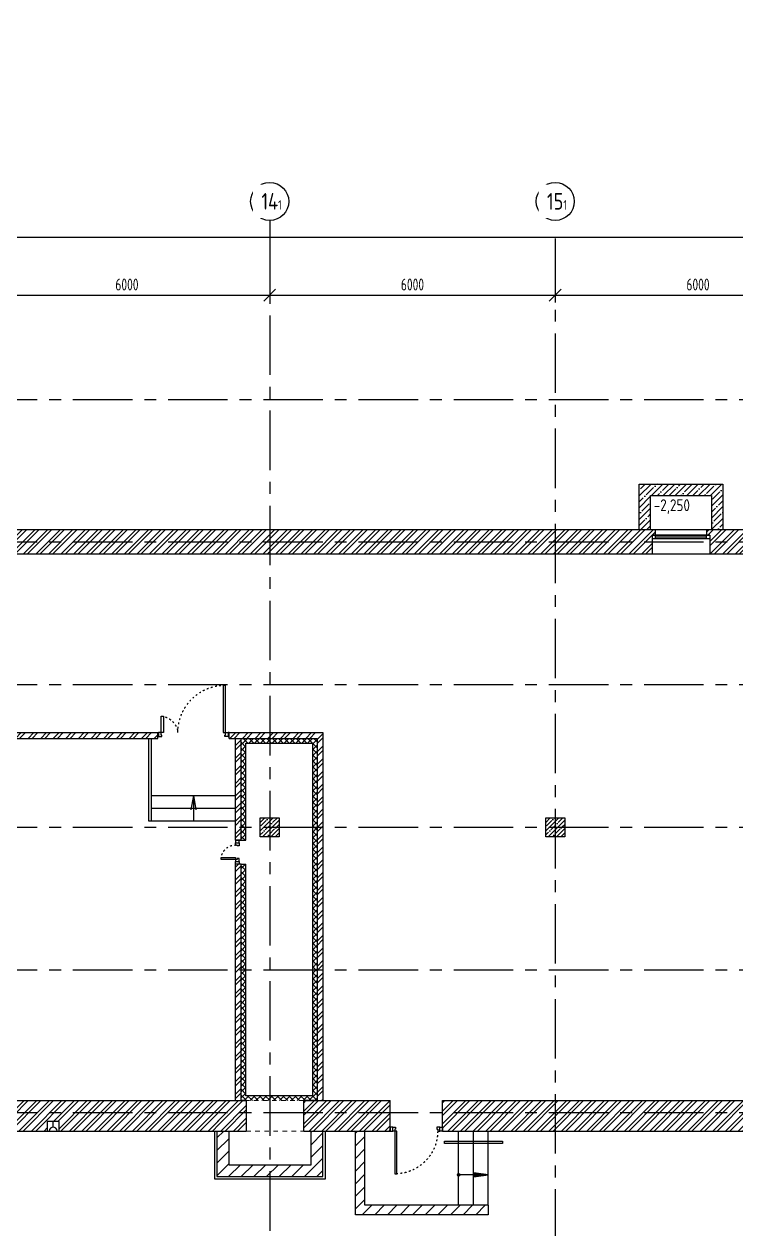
# Model space of a CAD drawing. Header units: millimetres. Extents: x -9318 to 9016603, y 0 to 838141.
# Drawn here: x 100242 to 115198, y 89559 to 114901 of the extents above; entities that cross this region are included whole.
import ezdxf
from ezdxf import colors
from ezdxf.entities.mleader import LeaderData, LeaderLine
from ezdxf.math import Vec2, Vec3

# ---------------------------------------------------------------- set-up
doc = ezdxf.new("R2010")
doc.units = ezdxf.units.MM
for name, pattern in [('ACAD_ISO03W100', [30, 12, -18]), ('CENTER', [2, 1.25, -0.25, 0.25, -0.25]), ('Штрих', [6.350000000000002, 3.175000000000001, -3.175000000000001])]:
    doc.linetypes.add(name, pattern=pattern)
doc.layers.get('Defpoints').update_dxf_attribs({"color": 8})
doc.layers.add('АР_новое окно', color=160, linetype='Continuous')
doc.styles.add('ISOCPEUR', font='isocpeur.ttf', dxfattribs={"width": 0.7})
doc.styles.add('ГОСТ 2.304', font='isocpeur.ttf', dxfattribs={"width": 0.7})
doc.dimstyles.new('СПДС', dxfattribs={"dimscale": 100, "dimtxt": 2.5, "dimasz": 2.5, "dimexe": 1.5, "dimexo": 0, "dimgap": 1, "dimtad": 1, "dimdec": 0, "dimrnd": 1, "dimtxsty": 'ГОСТ 2.304', "dimblk": 'OBLIQUE', "dimcen": 2.5, "dimdle": 1.5, "dimadec": 0, "dimazin": 2, "dimtfac": 0.75, "dimtdec": 0, "dimtmove": 1, "dimatfit": 3, "dimfxl": 1, "dimtolj": 1, "dimarcsym": 1})
pattern_1 = [(45, (395284.84029931, -23592.72560840228), (-132.5825214724777, 132.5825214724777), []), (45, (395373.2286468101, -23592.72560840228), (-132.5825214724777, 132.5825214724777), [])]
pattern_2 = [(45, (-887977.6157463227, 140834.1338236806), (-132.5825214724777, 132.5825214724777), []), (45, (-887889.2273988227, 140834.1338236806), (-132.5825214724777, 132.5825214724777), [])]

# ---------------------------------------------------------------- blocks, each defined once
blk = doc.blocks.new('*U1069')
at = {"layer": 'АР_новое окно', "color": 8, "lineweight": 20}
for p, q in [((-2.913225216616411e-12, 1210), (-70.00000000000293, 1210)), ((0, -1.70530256582424e-13), (-70, -1.70530256582424e-13))]:
    blk.add_line(p, q, dxfattribs=at)
at = {"layer": 'АР_новое окно', "color": 8}
for p, q in [((-70.00000000000293, 1210), (-70, -1.70530256582424e-13)), ((-70, -1.70530256582424e-13), (-70.00000000000293, 1210)), ((-2.756905814749189e-12, 1140), (-70.00000000000276, 1140.000000000015)), ((-35.00000000000276, 1140), (-34.99999999981099, 69.99999999999991)), ((-2.913225216616411e-12, 1210), (0, 0)), ((-1.56319401867222e-13, 70.00000000001455), (-70.00000000000017, 69.99999999999983))]:
    blk.add_line(p, q, dxfattribs=at)
blk = doc.blocks.new('*U1070')
at = {"color": 8}
for points in [[(-55, -80), (-55, 0), (-115, 0), (-115, -40), (-100, -40), (-100, -80), (-55, -80)], [(0, 0), (0, -80), (-55, -80), (-55, 0), (0, 0)], [(-1100, -1.70530256582424e-13), (-1100, -80.00000000000017), (-1045, -80.00000000000017), (-1045, -1.70530256582424e-13), (-1100, -1.70530256582424e-13)], [(-1045, -80.00000000000017), (-1045, -1.70530256582424e-13), (-985, -1.70530256582424e-13), (-985, -40.00000000000017), (-1000, -40.00000000000017), (-1000, -80.00000000000017), (-1045, -80.00000000000017)]]:
    blk.add_lwpolyline(points, dxfattribs=at)
blk.add_lwpolyline([(-100, -80), (-99.99999999999989, -980), (-139.9999999999999, -980), (-140, -80)], close=True, dxfattribs=at)
at = {"color": 8, "linetype": 'ACAD_ISO03W100', "ltscale": 3}
blk.add_arc((-100, -80), 900.0000000000003, 180, 270, dxfattribs=at)
blk = doc.blocks.new('*U1067')
at = {"color": 8}
for points in [[(0, 0), (0, -80), (55, -80), (55, 0), (0, 0)], [(55, -80), (55, 0), (115, 0), (115, -40), (100, -40), (100, -80), (55, -80)], [(445, -79.9999999999998), (445, 1.989519660128281e-13), (385, 1.989519660128281e-13), (385, -39.9999999999998), (400, -39.9999999999998), (400, -79.9999999999998), (445, -79.9999999999998)], [(500, 1.989519660128281e-13), (500, -79.9999999999998), (445, -79.9999999999998), (445, 1.989519660128281e-13), (500, 1.989519660128281e-13)]]:
    blk.add_lwpolyline(points, dxfattribs=at)
blk.add_lwpolyline([(100, -80), (100.0000000000003, -380), (140.0000000000003, -380), (140, -80)], close=True, dxfattribs=at)
at = {"color": 8, "linetype": 'ACAD_ISO03W100', "ltscale": 3}
blk.add_arc((100, -80), 300.0000000000001, 270, 7.016709298534877e-15, dxfattribs=at)
blk = doc.blocks.new('_Oblique')
at = {"color": 8, "linetype": 'ByBlock', "lineweight": -2}
blk.add_line((-0.5, -0.5), (0.5, 0.5), dxfattribs=at)
blk = doc.blocks.new('*D1290')
at = {"color": 8, "lineweight": -2, "ltscale": 100, "transparency": 16777216}
for p, q in [((99402.03430695203, 109733.7160531661), (99402.03430695203, 109048.0583973347)), ((105402.0343069521, 109770.720387377), (105402.0343069521, 109048.0583973347)), ((99252.03430695203, 109198.0583973347), (105552.0343069521, 109198.0583973347))]:
    blk.add_line(p, q, dxfattribs=at)
at = {"layer": 'Defpoints', "color": 0, "ltscale": 100, "transparency": 16777216}
for p in [(99402.03430695203, 109733.7160531661), (105402.0343069521, 109770.720387377), (105402.0343069521, 109198.0583973347)]:
    blk.add_point(p, dxfattribs=at)
at = {"color": 8, "lineweight": -2, "ltscale": 100, "transparency": 16777216, "xscale": 250, "yscale": 250, "zscale": 250, "rotation": 180}
blk.add_blockref('_Oblique', (99402.03430695203, 109198.0583973347), dxfattribs=at)
at = {"color": 8, "lineweight": -2, "ltscale": 100, "transparency": 16777216, "xscale": 250, "yscale": 250, "zscale": 250}
blk.add_blockref('_Oblique', (105402.0343069521, 109198.0583973347), dxfattribs=at)
at = {"color": 8, "ltscale": 100, "transparency": 16777216, "insert": (102402.0343069521, 109423.0583973347), "char_height": 250, "attachment_point": 5, "style": 'ГОСТ 2.304'}
blk.add_mtext('\\A1;6000', dxfattribs=at)
blk = doc.blocks.new('*D1291')
at = {"color": 8, "lineweight": -2, "ltscale": 100, "transparency": 16777216}
for p, q in [((105402.0343069521, 109770.720387377), (105402.0343069521, 109048.0583973347)), ((111402.0343069521, 109700.0366660604), (111402.0343069521, 109048.0583973347)), ((105252.0343069521, 109198.0583973347), (111552.0343069521, 109198.0583973347))]:
    blk.add_line(p, q, dxfattribs=at)
at = {"layer": 'Defpoints', "color": 0, "ltscale": 100, "transparency": 16777216}
for p in [(105402.0343069521, 109770.720387377), (111402.0343069521, 109700.0366660604), (111402.0343069521, 109198.0583973347)]:
    blk.add_point(p, dxfattribs=at)
at = {"color": 8, "lineweight": -2, "ltscale": 100, "transparency": 16777216, "xscale": 250, "yscale": 250, "zscale": 250, "rotation": 180}
blk.add_blockref('_Oblique', (105402.0343069521, 109198.0583973347), dxfattribs=at)
at = {"color": 8, "lineweight": -2, "ltscale": 100, "transparency": 16777216, "xscale": 250, "yscale": 250, "zscale": 250}
blk.add_blockref('_Oblique', (111402.0343069521, 109198.0583973347), dxfattribs=at)
at = {"color": 8, "ltscale": 100, "transparency": 16777216, "insert": (108402.0343069521, 109423.0583973347), "char_height": 250, "attachment_point": 5, "style": 'ГОСТ 2.304'}
blk.add_mtext('\\A1;6000', dxfattribs=at)
blk = doc.blocks.new('*D1292')
at = {"color": 8, "lineweight": -2, "ltscale": 100, "transparency": 16777216}
for p, q in [((111402.0343069521, 109700.0366660604), (111402.0343069521, 109048.0583973347)), ((117402.034306952, 109699.2478292623), (117402.034306952, 109048.0583973347)), ((111252.0343069521, 109198.0583973347), (117552.034306952, 109198.0583973347))]:
    blk.add_line(p, q, dxfattribs=at)
at = {"layer": 'Defpoints', "color": 0, "ltscale": 100, "transparency": 16777216}
for p in [(111402.0343069521, 109700.0366660604), (117402.034306952, 109699.2478292623), (117402.034306952, 109198.0583973347)]:
    blk.add_point(p, dxfattribs=at)
at = {"color": 8, "lineweight": -2, "ltscale": 100, "transparency": 16777216, "xscale": 250, "yscale": 250, "zscale": 250, "rotation": 180}
blk.add_blockref('_Oblique', (111402.0343069521, 109198.0583973347), dxfattribs=at)
at = {"color": 8, "lineweight": -2, "ltscale": 100, "transparency": 16777216, "xscale": 250, "yscale": 250, "zscale": 250}
blk.add_blockref('_Oblique', (117402.034306952, 109198.0583973347), dxfattribs=at)
at = {"color": 8, "ltscale": 100, "transparency": 16777216, "insert": (114402.0343069521, 109423.0583973347), "char_height": 250, "attachment_point": 5, "style": 'ГОСТ 2.304'}
blk.add_mtext('\\A1;6000', dxfattribs=at)
blk = doc.blocks.new('*D1297')
at = {"color": 8, "lineweight": -2, "ltscale": 100, "transparency": 16777216}
for p, q in [((57402.03430695168, 110420.4257560504), (57402.03430695168, 110570.4257560504)), ((120912.034306952, 110420.4257560504), (120912.034306952, 110570.4257560504)), ((57252.03430695168, 110420.4257560504), (121062.034306952, 110420.4257560504))]:
    blk.add_line(p, q, dxfattribs=at)
at = {"layer": 'Defpoints', "color": 0, "ltscale": 100, "transparency": 16777216}
for p in [(57402.03430695168, 110420.4257560504), (120912.034306952, 110420.4257560504), (120912.034306952, 110420.4257560504)]:
    blk.add_point(p, dxfattribs=at)
at = {"color": 8, "lineweight": -2, "ltscale": 100, "transparency": 16777216, "xscale": 250, "yscale": 250, "zscale": 250, "rotation": 180}
blk.add_blockref('_Oblique', (57402.03430695168, 110420.4257560504), dxfattribs=at)
at = {"color": 8, "lineweight": -2, "ltscale": 100, "transparency": 16777216, "xscale": 250, "yscale": 250, "zscale": 250}
blk.add_blockref('_Oblique', (120912.034306952, 110420.4257560504), dxfattribs=at)
at = {"color": 8, "ltscale": 100, "transparency": 16777216, "insert": (89157.03430695186, 110645.4257560504), "char_height": 250, "attachment_point": 5, "style": 'ГОСТ 2.304'}
blk.add_mtext('\\A1;63510', dxfattribs=at)
blk = doc.blocks.new('_DotSmall')
at = {"color": 8, "linetype": 'ByBlock', "const_width": 0.5}
blk.add_lwpolyline([(-0.0625, 0, 1), (0.0625, 0, 1)], format="xyb", close=True, dxfattribs=at)
blk = doc.blocks.new('Полуторная_на лестницу')
at = {"color": 8}
for points in [[(75.00000000005775, 79.9999999999709), (75.00000000005798, 1079.999999999971), (124.8572721536036, 1079.999999999971), (124.8572721536034, 79.9999999999709)], [(1375.142727846512, 430.0000000000291), (1375.142727846512, 80), (1425.000000000058, 80), (1425.000000000058, 430.0000000000291)]]:
    blk.add_lwpolyline(points, close=True, dxfattribs=at)
for points in [[(5.775291356258094e-11, 0), (5.775291356258094e-11, 80), (20.00000000005775, 80), (20.00000000005775, 0), (5.775291356258094e-11, 0)], [(20.00000000005775, 80), (20.00000000005775, 0), (90.00000000005775, 0), (90.00000000005775, 30), (75.00000000005775, 30), (75.00000000005775, 80), (20.00000000005775, 80)], [(1480.000000000058, 80), (1480.000000000058, 0), (1410.000000000058, 0), (1410.000000000058, 30), (1425.000000000058, 30), (1425.000000000058, 80), (1480.000000000058, 80)], [(1500.000000000058, 0), (1500.000000000058, 80), (1480.000000000058, 80), (1480.000000000058, 0), (1500.000000000058, 0)]]:
    blk.add_lwpolyline(points, dxfattribs=at)
at = {"color": 8, "linetype": 'ACAD_ISO03W100', "ltscale": 3}
for centre, radius, start, end in [((75.00000000005775, 80), 1000, 0, 90), ((1465.395385690272, 39.60461430981795), 392.4797375066257, 95.90754327289797, 174.0924567271067)]:
    blk.add_arc(centre, radius, start, end, dxfattribs=at)
blk = doc.blocks.new('*U449')
h = blk.add_hatch(color=8)
h.dxf.hatch_style = 1
edge = h.paths.add_edge_path()
edge.add_arc((0, 0), 27.57096445283373, 359.64, 719.6400000000001)
h = blk.add_hatch(color=8)
h.dxf.hatch_style = 1
h.paths.add_polyline_path([(319.9999999999923, -44.26795582287014), (319.9999999999923, 44.2679558226373), (619.9999999999923, 0)])
at = {"color": 8}
blk.add_line((619.9999999999923, 0), (0, 0), dxfattribs=at)
blk.add_lwpolyline([(319.9999999999923, 44.2679558226373), (319.9999999999923, -44.26795582287014), (619.9999999999923, 0), (319.9999999999923, 44.2679558226373)], dxfattribs=at)
blk.add_circle((0, 0), 27.57096445283373, dxfattribs=at)

msp = doc.modelspace()

# ---------------------------------------------------------------- hatches: boundary and pattern name
at = {"ltscale": 100}
h = msp.add_hatch(dxfattribs=at)
h.set_pattern_fill('ANSI32', color=256, scale=500)
h.set_pattern_definition(pattern_1)
h.paths.add_polyline_path([(96758.94911772048, 105315.8501888417), (96721.93275882187, 105315.8501888417)], flags=17)
h.paths.add_polyline_path([(97372.03430695191, 105287.199029881), (96862.03430695191, 105287.1990298809), (96862.03430695203, 104267.9568499504), (95162.03430695168, 104267.9568499501), (95162.03430695215, 107267.9568499502), (96862.03430695191, 107267.9568499501), (96862.03430695191, 105286.7906353204), (97372.03430695168, 105287.6074244416), (97372.03430695191, 107777.9568499502), (87757.31706781697, 107777.9568499502), (87757.31706781697, 107267.9568499501), (94652.03430695191, 107267.9568499502), (94652.03430695191, 104267.9568499501), (94271.74326265522, 104267.9568499503), (94271.74326265522, 103757.9568499502), (94882.6267684577, 103757.9568499502), (113442.0343069519, 103757.9568499502), (113442.0343069519, 104149.0430302184), (113507.0343069519, 104149.0430302185), (113507.0343069519, 104267.9568499401), (97372.03430695191, 104267.9568499502)])
h = msp.add_hatch(dxfattribs=at)
h.set_pattern_fill('ANSI35', color=256, scale=700, angle=180)
h.set_pattern_definition([(225, (1091415.264547174, 3931.765112234978), (123.7436867076458, -123.7436867076458), []), (225, (1091291.520860674, 3931.765112234978), (123.7436867076458, -123.7436867076458), [218.75, -43.75, 0, -43.75])])
h.paths.add_polyline_path([(114683.2485977273, 104986.355140442), (113407.0343069519, 104986.355140442), (113407.0343069519, 104267.9568499502), (113167.0343069519, 104267.9568499502), (113167.0343069519, 105226.355140442), (114923.2485977273, 105226.355140442), (114923.2485977273, 104267.9568499502), (114683.2485977273, 104267.9568499502)])
h = msp.add_hatch(dxfattribs=at)
h.set_pattern_fill('ANSI32', color=256, scale=500)
h.set_pattern_definition(pattern_2)
h.paths.add_polyline_path([(121172.0343069519, 104267.9568499518), (114587.0343069519, 104267.9568499502), (114590.0343069519, 104149.0430302184), (114652.0343069519, 104149.0430302184), (114652.0343069519, 103757.9568499502), (117152.0343069293, 103757.9568499504), (117152.0343069745, 96537.95684994862), (117662.0343069433, 96537.95684995188), (117662.0343068982, 103757.4492496884), (120662.0343069519, 103758.464450212), (120662.0343069519, 95368.53058874054), (121172.0343069519, 95367.51538821688)])
h = msp.add_hatch(dxfattribs=at)
h.set_pattern_fill('ANSI32', color=256, scale=500)
h.set_pattern_definition(pattern_1)
h.paths.add_polyline_path([(106522.0343069521, 99997.22345533903), (105402.0343069521, 99997.22345533903), (105402.0343069521, 99877.22345533903), (106402.0343069521, 99877.22345533903), (106401.5282646212, 98007.95684995019), (106521.5214239823, 98007.95684995019)])
h.paths.add_polyline_path([(106521.5214239823, 98007.95684995019), (106401.5282646212, 98007.95684995019), (106400.7349288863, 95077.45893476912), (106402.0343069521, 92257.95684995025), (106520.0389293445, 92257.95684995025), (106520.7479485191, 94957.45893476912)])
h.paths.add_polyline_path([(104547.9490162049, 99997.22345533903), (104547.9490162049, 99877.22345533903), (104682.0343069521, 99877.22345533903), (104681.5195304222, 97732.72896739305), (104801.5195304223, 97732.72896739305), (104802.0343069521, 99877.22345533903), (105402.0343069521, 99877.22345533903), (105402.0343069521, 99997.22345533903)])
h.paths.add_polyline_path([(87721.68544107385, 92403.61052588292), (87722.98418968462, 99877.19490164213), (103047.9490162049, 99877.22345533903), (103047.9490162049, 99997.22345533903), (87602.98420231591, 99997.22345533903), (87601.68420742627, 92403.61052588292)])
h.paths.add_polyline_path([(87601.7808035136, 92829.62196213513), (87641.68482425006, 92829.62196213516), (87641.68482425006, 92869.62196213519), (87601.78751928196, 92869.62196213516)], flags=16)
h.paths.add_polyline_path([(87721.68482425006, 92399.54786452142), (87601.76401409262, 92399.54786452139), (87601.68482425006, 92257.95684994571), (87721.68482424994, 92257.95684995022)])
h = msp.add_hatch(dxfattribs=at)
h.set_pattern_fill('ANSI37', color=256, scale=700, angle=270)
h.set_pattern_definition([(315, (140714.1792184992, 1076477.434104694), (61.87184335382292, 61.8718433538229), []), (44.99999999999999, (140714.1792184992, 1076477.434104694), (-61.87184335382289, 61.87184335382292), [])])
h.paths.add_polyline_path([(104801.5935401701, 97732.70493501012), (104802.0343069544, 99877.223455339), (106401.371486938, 99877.35311609466), (106400.7349288863, 92257.95684995025), (104800.7349288863, 92257.95684995025), (104801.6607743878, 97232.72892749333), (104901.3841445377, 97232.70075684256), (104900.7011906658, 92357.95684995025), (106300.7686671069, 92357.95684995025), (106301.9386226243, 99777.34004101221), (104901.8921455381, 99777.24326965466), (104901.4513787554, 97732.72474932577)])
h = msp.add_hatch(dxfattribs=at)
h.set_pattern_fill('ANSI35', color=256, scale=500)
h.set_pattern_definition([(45, (-851850.0649582796, 138079.4315037829), (-88.38834764831844, 88.38834764831844), []), (45, (-851761.6766107796, 138079.4315037829), (-88.38834764831844, 88.38834764831844), [156.25, -31.25, 0, -31.25])])
h.paths.add_polyline_path([(105602.0343069521, 98207.95684995022), (105202.0343069521, 98207.95684995022), (105202.0343069521, 97807.95684995025), (105602.0343069521, 97807.95684995025)])
h = msp.add_hatch(dxfattribs=at)
h.set_pattern_fill('ANSI35', color=256, scale=500)
h.set_pattern_definition([(45, (-845850.0649582796, 138079.4315037829), (-88.38834764831844, 88.38834764831844), []), (45, (-845761.6766107796, 138079.4315037829), (-88.38834764831844, 88.38834764831844), [156.25, -31.25, 0, -31.25])])
h.paths.add_polyline_path([(111602.0343069521, 98207.95684995019), (111202.0343069521, 98207.95684995019), (111202.0343069521, 97807.95684995022), (111602.0343069521, 97807.95684995022)])
h = msp.add_hatch(dxfattribs=at)
h.set_pattern_fill('ANSI32', color=256, scale=500)
h.set_pattern_definition([(45, (410574.1054334022, -23592.72560840228), (-132.5825214724777, 132.5825214724777), []), (45, (410662.4937809022, -23592.72560840228), (-132.5825214724777, 132.5825214724777), [])])
h.paths.add_polyline_path([(104801.170136033, 95007.95684995019), (104681.2488133778, 95007.95684995019), (104681.2488133778, 92257.95684995025), (104800.7349288863, 92257.95684995025)])
h.paths.add_polyline_path([(104801.4430935426, 96732.72896739305), (104801.2488133776, 96732.72896739305), (104801.2488133776, 95007.95684995019), (104801.0741866174, 95007.95615566394), (104801.4234401378, 96732.69999570498), (104801.5195304223, 96732.72896739305), (104801.4430935426, 96732.72896739305), (104801.170136033, 95007.95684995019), (104801.2488133776, 95007.95684995019), (104801.2488133776, 97232.72896739305), (104681.2488133778, 97232.72896739305), (104681.2488133778, 95007.95684995019), (104801.170136033, 95007.95684995019)])
h = msp.add_hatch(dxfattribs=at)
h.set_pattern_fill('ANSI32', color=256, scale=500)
h.set_pattern_definition(pattern_2)
h.paths.add_polyline_path([(100977.195644396, 91817.51139171014), (100977.195644396, 91617.95684995019), (104332.1842831144, 91617.95684995016), (104332.1842831144, 92257.95684995016), (88454.09468208777, 92257.95684995019), (88454.09468208777, 91617.95684995019), (100726.8729695078, 91617.95684995019), (100726.8729695078, 91817.51139171014)])
h = msp.add_hatch(dxfattribs=at)
h.set_pattern_fill('ANSI32', color=256, scale=500)
h.set_pattern_definition(pattern_2)
h.paths.add_polyline_path([(104909.5343074022, 91617.95684995013), (104909.5343074022, 92257.95684995019), (104307.0343069519, 92257.95684995019), (104307.0343069519, 91617.95684995016)])
h.paths.add_polyline_path([(106119.5343069519, 92257.95684995019), (106119.5343077098, 91617.95684995013), (107932.0343069519, 91617.95684995013), (107932.0343069519, 92257.95684995016)])
h = msp.add_hatch(dxfattribs=at)
h.set_pattern_fill('ANSI32', color=256, scale=500)
h.set_pattern_definition(pattern_2)
h.paths.add_polyline_path([(116314.6593296825, 92257.95684995019), (109032.0343069519, 92257.95684995019), (109032.0343069519, 91617.95684995013), (116314.6593296825, 91617.95684995013)])
h = msp.add_hatch(dxfattribs=at)
h.set_pattern_fill('ANSI31', color=256, scale=1500)
h.set_pattern_definition([(45, (410574.1054334022, -23592.72560840228), (-132.5825214724777, 132.5825214724777), [])])
h.paths.add_polyline_path([(106272.0343069519, 90909.55855946045), (104542.0343069519, 90909.55855946045), (104542.0343069519, 91617.95684995025), (104292.0343069519, 91617.95684995025), (104292.0343069519, 90659.55855946045), (106522.0343069519, 90659.55855946039), (106522.0343069519, 91617.95684995019), (106272.0343069519, 91617.95684995025)])
h = msp.add_hatch(dxfattribs=at)
h.set_pattern_fill('ANSI31', color=256, scale=1500)
h.set_pattern_definition([(45, (410574.1054334022, -23752.72560840228), (-132.5825214724777, 132.5825214724777), [])])
h.paths.add_polyline_path([(107402.7876139039, 90057.95684995025), (107402.7876139039, 91617.95684995025), (107202.7876139039, 91617.95684995025), (107202.7876139039, 89857.95684995025), (109992.7876139039, 89857.95684995025), (109992.7876139039, 90057.95684995025)])

# ---------------------------------------------------------------- linework, layer by layer
at = {"linetype": 'CENTER', "ltscale": 1000}
for p, q in [((105402.0343069521, 110770.4257560504), (105402.0343069521, 55038.07719235995)), ((111402.0343069521, 110392.2229951812), (111402.0343069521, 54659.87443149075)), ((51268.34037547815, 107007.9568499502), (134446.7424301973, 107007.9568499502)), ((51268.34037547815, 104007.9568499502), (134446.7424301973, 104007.9568499502)), ((51268.34037547815, 101007.9568499502), (134446.7424301973, 101007.9568499502)), ((51268.34037547815, 98007.95684995025), (134446.7424301973, 98007.95684995019)), ((51268.34037547815, 95007.95684995025), (134446.7424301973, 95007.95684995019)), ((51268.34037547815, 92007.95684995025), (134446.7424301973, 92007.95684995019))]:
    msp.add_line(p, q, dxfattribs=at)
at = {"ltscale": 100}
for p, q in [((97372.03430695191, 104267.9568499502), (113507.0343069519, 104267.9568499502)), ((113507.0343069519, 104149.0430302185), (113507.0343069519, 104267.9568499503)), ((114587.0343069519, 104267.9568499502), (121172.0343069519, 104267.9568499502)), ((114587.0343069519, 104149.0430302286), (114587.0343069519, 104267.9568499604)), ((113442.0343069519, 104149.0430302185), (113442.0343069519, 103757.9568499501)), ((113442.0343069519, 104149.0430302185), (113507.0343069519, 104149.0430302185)), ((114587.0343069519, 104149.0430302286), (114652.0343069519, 104149.0430302286)), ((114652.0343069519, 104149.0430302286), (114652.0343069519, 103757.9568499603)), ((94271.74326265522, 103757.9568499502), (113442.0343069519, 103757.9568499502)), ((114652.0343069519, 103757.9568499515), (117152.0343069519, 103757.9568499502)), ((104681.5195385594, 97732.76286594514, 1.961751612303354), (104901.5253885031, 97732.70071694284, 1.961751612303354)), ((104801.5195304223, 97232.72896739305, 1.961751612303354), (104901.7220444203, 97232.70066138991, 1.961751612303354)), ((87637.03430695191, 92257.95684995019), (104909.5343074022, 92257.95684995025)), ((106119.5343069519, 92257.95684995025), (107932.0343069519, 92257.95684995025)), ((107932.0343069519, 91617.95684995019), (107932.0343069519, 92257.95684995025)), ((109032.0343069519, 92257.95684995022), (117152.0343069519, 92257.95684995022)), ((109032.0343069519, 91617.95684995019), (109032.0343069519, 92257.95684995025)), ((100852.0343069519, 91698.68683817805), (100852.0343069519, 91817.51139171014)), ((88121.39353991451, 91617.95684995022), (104909.5343074022, 91617.95684995022)), ((106119.5343077098, 91617.95684995022), (107932.0343069519, 91617.95684995022)), ((109032.0343069519, 91617.95684995019), (117662.0343069519, 91617.95684995019)), ((109372.7876139039, 90057.95684995025), (109372.7876139039, 91617.95684995022)), ((109682.7876139039, 90057.95684995025), (109682.7876139039, 91617.95684995022)), ((109992.7876139039, 90057.95684995025), (109992.7876139039, 91617.95684995019)), ((109992.7876139039, 90057.95684995025), (109992.7876139039, 89857.95684995025))]:
    msp.add_line(p, q, dxfattribs=at)
for p, q in [((113507.0343069519, 104267.9568499401), (114587.0343069519, 104267.9568499604)), ((113442.0343069519, 103757.9568499401), (114652.0343069519, 103757.9568499502))]:
    msp.add_line(p, q)
at = {"linetype": 'Continuous', "ltscale": 100}
for p, q in [((87602.98420231591, 99997.22345533903, 1.961751612303354), (103047.9490162049, 99997.22345533903, 1.961751612303354)), ((87722.98420231591, 99877.22345533903, 1.961751612303354), (103047.9490162049, 99877.22345533903, 1.961751612303354)), ((103047.9490162049, 99877.22345533903, 1.961751612303354), (103047.9490162049, 99997.22345533903, 1.961751612303354)), ((104547.9490162049, 99997.22345533906, 1.961751612303354), (106522.0343069521, 99997.22345533903, 1.961751612303354)), ((104547.9490162049, 99877.22345533903, 1.961751612303354), (104547.9490162049, 99997.22345533903, 1.961751612303354)), ((104681.5195304222, 97732.72896739305, 1.961751612303354), (104682.0343069521, 99877.22345533903, 1.961751612303354)), ((104801.5195304223, 97732.72896739305, 1.961751612303354), (104802.0343069521, 99877.22345533903, 1.961751612303354)), ((106402.0343069521, 99877.22345533903, 1.961751612303354), (106402.0343069521, 92257.95684995025)), ((106522.0343069521, 99997.22345533903, 1.961751612303354), (106520.0389293445, 92257.95684995025, 1.961751612303354)), ((104801.5195304223, 97732.72896739305, 1.961751612303354), (104681.5195304222, 97732.72896739305, 1.961751612303354)), ((104681.2488133778, 92257.95684995028), (104681.2488133778, 97232.72896739305, 1.961751612303354)), ((104801.5195304223, 97232.72896739305, 1.961751612303354), (104681.2488133778, 97232.72896739305, 1.961751612303354)), ((104801.2488133776, 92257.95684995028), (104801.2488133776, 97232.72896739305, 1.961751612303354))]:
    msp.add_line(p, q, dxfattribs=at)
at = {"lineweight": 25, "ltscale": 100}
for p, q in [((102864.7984695068, 98134.2107217302, 1.961751612303354), (102864.7984695068, 99876.35161348735, 1.961751612303354)), ((102914.7984695068, 98134.2107217302, 1.961751612303354), (102914.7984695068, 99876.35161348735, 1.961751612303354)), ((102914.7984695068, 98673.18843378214, 1.961751612303354), (104681.745283607, 98673.18843378214, 1.961751612303354)), ((104681.6808651114, 98404.82905664685, 1.961751612303354), (102914.7984695068, 98404.82905664685, 1.961751612303354)), ((104681.6159043628, 98134.2107217302, 1.961751612303354), (102864.7984695068, 98134.21072173017, 1.961751612303354))]:
    msp.add_line(p, q, dxfattribs=at)
at = {"ltscale": 100}
for points in [[(113167.0343069519, 104267.9568499502), (113167.0343069519, 105226.355140442), (114923.2485977273, 105226.355140442), (114923.2485977273, 104267.9568499592)], [(113407.0343069519, 104267.9568499502), (113407.0343069519, 104986.355140442), (114683.2485977273, 104986.355140442), (114683.2485977273, 104267.9568499547)], [(104909.5343074022, 92257.95684995025), (104909.5343074022, 91617.95684995042)], [(106119.5343077098, 91617.95684995042), (106119.5343069519, 92257.95684995025)], [(100977.195644396, 91617.95684995025), (100977.195644396, 91817.51139171014), (100726.8729695078, 91817.51139171014), (100726.8729695078, 91617.95684995025)], [(104292.0343069519, 91617.95684995025), (104292.0343069519, 90659.55855946045), (106522.0343069519, 90659.55855946039), (106522.0343069519, 91617.95684995019)], [(104542.0343069519, 91617.95684995025), (104542.0343069519, 90909.55855946045), (106272.0343069519, 90909.55855946039), (106272.0343069519, 91617.95684995019)], [(109992.7876139039, 89857.95684995025), (107202.7876139039, 89857.95684995025), (107202.7876139039, 91617.95684995022)], [(109992.7876139039, 90057.95684995025), (107402.7876139039, 90057.95684995025), (107402.7876139039, 91617.95684995022)]]:
    msp.add_lwpolyline(points, dxfattribs=at)
at = {"linetype": 'Continuous', "ltscale": 100, "elevation": 1.961751612303354}
msp.add_lwpolyline([(104547.9490162049, 99877.22345533903), (106402.0343069521, 99877.22345533903)], dxfattribs=at)
at = {"ltscale": 100, "elevation": 1.961751612303354}
for points in [[(104801.5195304223, 97732.72896739305), (104802.0343069521, 99877.22345533903), (106402.0343069521, 99877.22345533903), (106400.7349288863, 92257.95684995025), (106119.5343069519, 92257.95684995025)], [(104901.5253885031, 97732.70071694284), (104902.0343069521, 99777.22345533903), (106302.0343069521, 99777.22345533903), (106300.7349288863, 92357.95684995025), (104900.7349288863, 92357.95684995025), (104901.7220444203, 97232.70066138991)], [(104801.6013506833, 97732.72894427978), (104801.6451102713, 98009.23834432772)], [(104909.5343074022, 92257.95684995025), (104800.7349288863, 92257.95684995025), (104801.5222221148, 97232.72896739305)]]:
    msp.add_lwpolyline(points, dxfattribs=at)
at = {"lineweight": 25, "ltscale": 100, "elevation": 1.961751612303354}
for points in [[(103798.2718765569, 98673.18843378214), (103747.9938536083, 98372.73830109375)], [(103798.2718765569, 98673.18843378214), (103848.5498995056, 98372.73830109375)], [(103798.2718765569, 98673.18843378214), (103798.2718765569, 98134.2107217302)]]:
    msp.add_lwpolyline(points, dxfattribs=at)
at = {"ltscale": 100}
for points in [[(105202.0343069521, 98207.95684995022), (105602.0343069521, 98207.95684995022), (105602.0343069521, 97807.95684995025), (105202.0343069521, 97807.95684995025)], [(111202.0343069521, 98207.95684995019), (111602.0343069521, 98207.95684995019), (111602.0343069521, 97807.95684995022), (111202.0343069521, 97807.95684995022)], [(109072.7876139039, 91407.95684995022), (110293.3470036362, 91407.95684995022), (110293.3470036362, 91357.95684995022), (109072.7876139039, 91357.95684995022)]]:
    msp.add_lwpolyline(points, close=True, dxfattribs=at)
at = {"linetype": 'Штрих', "lineweight": 9, "ltscale": 30}
msp.add_lwpolyline([(104909.5343074022, 91617.95684995022), (106119.5343069519, 91617.95684995022), (106119.5343069519, 92257.95684995025), (104909.5343074022, 92257.95684995025)], close=True, dxfattribs=at)
at = {"ltscale": 0.25}
msp.add_lwpolyline([(104242.0343069519, 91617.95684995025), (104242.0343069519, 90609.55855946045), (106572.0343069519, 90609.55855946039), (106572.0343069519, 91617.95684995019)], dxfattribs=at)
at = {"ltscale": 0.5}
for centre in [(105402.0343069519, 111170.4257560504), (111402.0343069519, 111170.4257560504)]:
    msp.add_circle(centre, 400, dxfattribs=at)
at = {"ltscale": 100}
msp.add_arc((100852.0343069519, 91617.95684995025), 80.72998822781665, 0, 180, dxfattribs=at)

# ---------------------------------------------------------------- block references
at = {"xscale": -1}
for name, p, rotation in [('*U1069', (114652.0343069519, 104079.0430302184), 90), ('*U1067', (104761.5195304232, 97232.72896739305, 1.961751612303354), 270)]:
    msp.add_blockref(name, p, dxfattribs=dict(at, rotation=rotation))
for name, p in [('Полуторная_на лестницу', (104547.9490162052, 99917.22345533909, 1.961751612303487)), ('*U1070', (107932.0343069519, 91697.95684995019))]:
    msp.add_blockref(name, p, dxfattribs=at)
at = {"ltscale": 100}
msp.add_blockref('*U449', (109372.7876139039, 90697.95684995025), dxfattribs=at)

# ---------------------------------------------------------------- dimensions: what is measured, and where the dimension line sits
for base, p1, p2, picture, middle in [((105402.0343069521, 109198.0583973347), (99402.03430695203, 109733.7160531661), (105402.0343069521, 109770.720387377), '*D1290', (102402.0343069521, 109423.0583973347)), ((111402.0343069521, 109198.0583973347), (105402.0343069521, 109770.720387377), (111402.0343069521, 109700.0366660604), '*D1291', (108402.0343069521, 109423.0583973347)), ((117402.034306952, 109198.0583973347), (111402.0343069521, 109700.0366660604), (117402.034306952, 109699.2478292623), '*D1292', (114402.0343069521, 109423.0583973347))]:
    dim = msp.add_linear_dim(base=base, p1=p1, p2=p2, dimstyle='СПДС', override={"dimclrd": 8, "dimclre": 8, "dimclrt": 8}, dxfattribs=at)
    dim.commit()
    dim.dimension.update_dxf_attribs({"geometry": picture, "text_midpoint": middle})

# ---------------------------------------------------------------- leaders
ml = msp.add_multileader_mtext('Standard')
ml.set_content('{\\W0.8;-2,250}', color=8, style='ISOCPEUR')
ml.set_leader_properties(color=8, linetype='Continuous', lineweight=-1)
ml.set_arrow_properties(name='DOTSMALL')
ml.build(insert=Vec2(0, 0))
ml.multileader.update_dxf_attribs({"has_text_frame": 1, "text_left_attachment_type": 4, "text_right_attachment_type": 4, "dogleg_length": 100, "arrow_head_size": 180})
ctx = ml.context
ctx.base_point, ctx.char_height, ctx.arrow_head_size, ctx.landing_gap_size, ctx.plane_origin = Vec3(113422.6164742912, 104572.9410582644), 250, 180, 50, Vec3(113341.223024442, 103294.8217532162)
ctx.left_attachment, ctx.right_attachment = 4, 4
notes = []
notes.append((ctx, [(0, (0, 0, 0), (0, 0), (1, 0), 1, [])]))
ctx.mtext.insert, ctx.mtext.width, ctx.mtext.defined_height, ctx.mtext.line_spacing_style, ctx.mtext.flow_direction = Vec3(113472.6164742912, 104906.2743915977), 769.9889591111103, 343.8884462512117, 2, 5
for ctx, leaders in notes:
    for number, flags, end, landing, length, lines in leaders:
        leader = LeaderData()
        leader.index, (leader.has_last_leader_line, leader.has_dogleg_vector, leader.attachment_direction) = number, flags
        leader.last_leader_point, leader.dogleg_vector, leader.dogleg_length = Vec3(end), Vec3(landing), length
        for number, points, colour, breaks in lines:
            line = LeaderLine()
            line.index, line.vertices, line.color, line.breaks = number, Vec3.list(points), colors.encode_raw_color(colour), breaks
            leader.lines.append(line)
        ctx.leaders.append(leader)

# ---------------------------------------------------------------- next in the draw order: texts
at = {"ltscale": 0.5, "insert": (105227.9381234875, 111348.2045734163), "char_height": 350, "width": 123.8670816197991, "attachment_point": 1, "line_spacing_factor": 1.149209049011902, "style": 'ГОСТ 2.304', "bg_fill": 2}
msp.add_mtext('{\\W0.8;14\\H0.57143x;1}', dxfattribs=at)
at = {"insert": (111227.9381234875, 111348.2045734163), "char_height": 350, "width": 123.8670816197991, "attachment_point": 1, "line_spacing_factor": 1.149209049011902, "style": 'ГОСТ 2.304', "bg_fill": 2}
msp.add_mtext('{\\W0.8;15\\H0.57143x;1}', dxfattribs=at)

# ---------------------------------------------------------------- next in the draw order: dimensions: what is measured, and where the dimension line sits
at = {"ltscale": 100}
dim = msp.add_linear_dim(base=(120912.034306952, 110420.4257560504), p1=(57402.03430695168, 110420.4257560504), p2=(120912.034306952, 110420.4257560504), dimstyle='СПДС', override={"dimclrd": 8, "dimclre": 8, "dimclrt": 8}, dxfattribs=at)
dim.commit()
dim.dimension.update_dxf_attribs({"geometry": '*D1297', "text_midpoint": (89157.03430695186, 110645.4257560504)})

# ---------------------------------------------------------------- next in the draw order: leaders
ml = msp.add_multileader_mtext('Standard')
ml.set_content('+13,700', color=8, style='ISOCPEUR')
ml.set_leader_properties(color=8, linetype='Continuous', lineweight=-1)
ml.set_arrow_properties(name='DOTSMALL')
ml.build(insert=Vec2(0, 0))
ml.multileader.update_dxf_attribs({"has_text_frame": 1, "text_left_attachment_type": 4, "text_right_attachment_type": 4, "dogleg_length": 100, "arrow_head_size": 180})
ctx = ml.context
ctx.base_point, ctx.char_height, ctx.arrow_head_size, ctx.landing_gap_size, ctx.plane_origin = Vec3(118053.0701716996, 658154.3279681127), 250, 180, 50, Vec3(117803.7041394711, 657493.5059095523)
ctx.left_attachment, ctx.right_attachment = 4, 4
notes = []
notes.append((ctx, [(0, (0, 0, 0), (0, 0), (1, 0), 1, [])]))
ctx.mtext.insert, ctx.mtext.width, ctx.mtext.line_spacing_style, ctx.mtext.flow_direction = Vec3(118103.0701716996, 658487.661301446), 852.6970314602484, 2, 5
ml = msp.add_multileader_mtext('Standard')
ml.set_content('+15,850', color=8, style='ISOCPEUR')
ml.set_leader_properties(color=8, linetype='Continuous', lineweight=-1)
ml.set_arrow_properties(name='DOTSMALL')
ml.build(insert=Vec2(0, 0))
ml.multileader.update_dxf_attribs({"has_text_frame": 1, "text_left_attachment_type": 4, "text_right_attachment_type": 4, "dogleg_length": 100, "arrow_head_size": 180})
ctx = ml.context
ctx.base_point, ctx.char_height, ctx.arrow_head_size, ctx.landing_gap_size, ctx.plane_origin = Vec3(116043.2934024676, 652621.2743915976), 250, 180, 50, Vec3(116522.4102328401, 649668.817626324)
ctx.left_attachment, ctx.right_attachment = 4, 4
notes.append((ctx, [(0, (0, 0, 0), (0, 0), (1, 0), 1, [])]))
ctx.mtext.insert, ctx.mtext.width, ctx.mtext.line_spacing_style, ctx.mtext.flow_direction = Vec3(116093.2934024676, 652954.607724931), 852.6970314602484, 2, 5
ml = msp.add_multileader_mtext('Standard')
ml.set_content('+9,800', color=8, style='ISOCPEUR')
ml.set_leader_properties(color=8, linetype='Continuous', lineweight=-1)
ml.set_arrow_properties(name='DOTSMALL')
ml.build(insert=Vec2(0, 0))
ml.multileader.update_dxf_attribs({"has_text_frame": 1, "text_left_attachment_type": 4, "text_right_attachment_type": 4, "dogleg_length": 100, "arrow_head_size": 180})
ctx = ml.context
ctx.base_point, ctx.char_height, ctx.arrow_head_size, ctx.landing_gap_size, ctx.plane_origin = Vec3(118053.0701716994, 538154.3279681127), 250, 180, 50, Vec3(117803.7041394708, 537493.5059095523)
ctx.left_attachment, ctx.right_attachment = 4, 4
notes.append((ctx, [(0, (0, 0, 0), (0, 0), (1, 0), 1, [])]))
ctx.mtext.insert, ctx.mtext.width, ctx.mtext.line_spacing_style, ctx.mtext.flow_direction = Vec3(118103.0701716994, 538487.661301446), 852.6970314602484, 2, 5
ml = msp.add_multileader_mtext('Standard')
ml.set_content('+11,750', color=8, style='ISOCPEUR')
ml.set_leader_properties(color=8, linetype='Continuous', lineweight=-1)
ml.set_arrow_properties(name='DOTSMALL')
ml.build(insert=Vec2(0, 0))
ml.multileader.update_dxf_attribs({"has_text_frame": 1, "text_left_attachment_type": 4, "text_right_attachment_type": 4, "dogleg_length": 100, "arrow_head_size": 180})
ctx = ml.context
ctx.base_point, ctx.char_height, ctx.arrow_head_size, ctx.landing_gap_size, ctx.plane_origin = Vec3(116043.2934024674, 532621.2743915976), 250, 180, 50, Vec3(116522.4102328399, 529668.817626324)
ctx.left_attachment, ctx.right_attachment = 4, 4
notes.append((ctx, [(0, (0, 0, 0), (0, 0), (1, 0), 1, [])]))
ctx.mtext.insert, ctx.mtext.width, ctx.mtext.line_spacing_style, ctx.mtext.flow_direction = Vec3(116093.2934024674, 532954.607724931), 852.6970314602484, 2, 5
for ctx, leaders in notes:
    for number, flags, end, landing, length, lines in leaders:
        leader = LeaderData()
        leader.index, (leader.has_last_leader_line, leader.has_dogleg_vector, leader.attachment_direction) = number, flags
        leader.last_leader_point, leader.dogleg_vector, leader.dogleg_length = Vec3(end), Vec3(landing), length
        for number, points, colour, breaks in lines:
            line = LeaderLine()
            line.index, line.vertices, line.color, line.breaks = number, Vec3.list(points), colors.encode_raw_color(colour), breaks
            leader.lines.append(line)
        ctx.leaders.append(leader)

doc.saveas('drawing.dxf')
